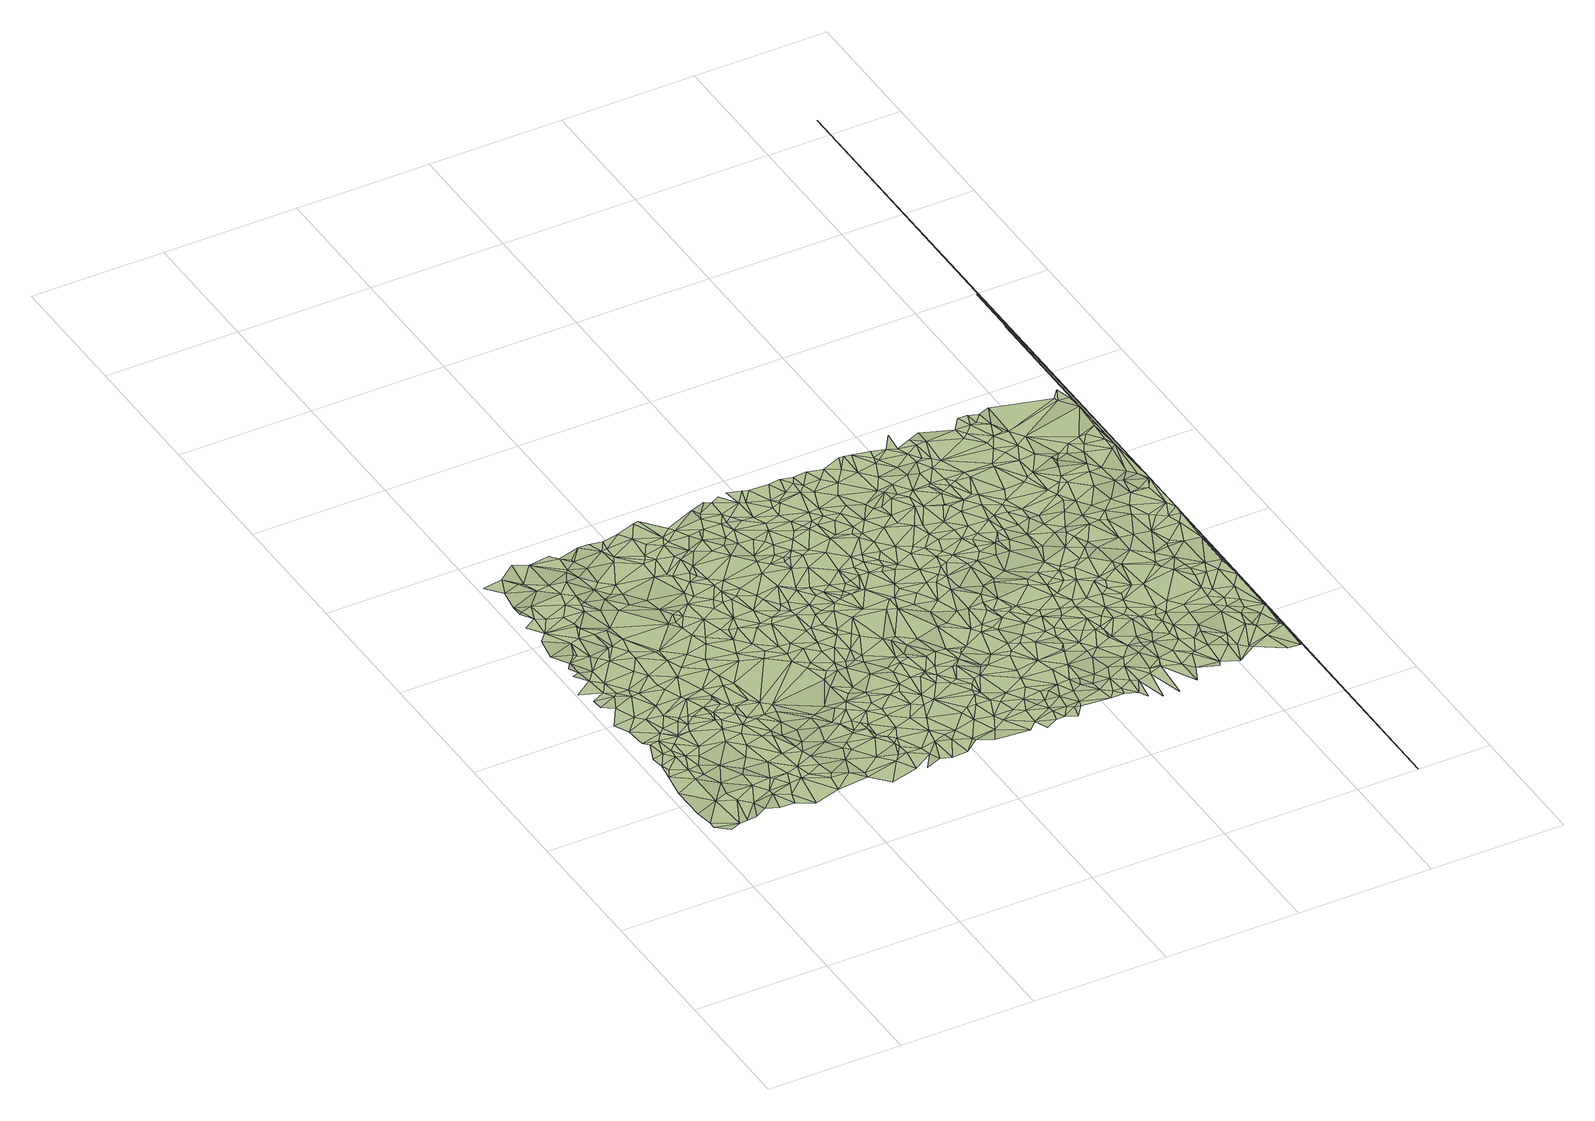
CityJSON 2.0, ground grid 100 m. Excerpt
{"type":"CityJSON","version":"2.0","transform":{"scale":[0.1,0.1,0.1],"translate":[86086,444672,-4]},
"CityObjects":{
"terrain1":{"type":"TINRelief","geometry":[{"type":"CompositeSurface","lod":"2","boundaries":[[[0,1,2]],[[0,3,1]],[[4,2,5]],[[4,5,6]],[[1,5,2]],[[7,6,8]],[[8,6,5]],[[9,7,10]],[[11,12,1]],[[1,12,5]],[[7,13,10]],[[7,8,13]],[[9,14,15]],[[11,16,17]],[[5,12,18]],[[9,10,19]],[[8,5,20]],[[11,17,12]],[[5,18,20]],[[21,15,14]],[[10,13,19]],[[9,19,14]],[[13,8,22]],[[16,23,17]],[[22,8,20]],[[24,21,25]],[[21,14,25]],[[26,13,22]],[[14,19,27]],[[28,19,13]],[[29,18,12]],[[25,14,27]],[[28,13,26]],[[24,30,31]],[[29,12,17]],[[31,32,33]],[[28,27,19]],[[29,20,18]],[[24,25,30]],[[34,17,23]],[[22,20,35]],[[25,27,36]],[[28,36,27]],[[26,22,35]],[[28,26,37]],[[38,33,32]],[[39,34,23]],[[31,30,40]],[[31,40,32]],[[41,29,17]],[[37,26,35]],[[42,43,44]],[[45,25,36]],[[29,46,20]],[[41,17,34]],[[35,20,46]],[[30,25,45]],[[28,47,36]],[[28,37,47]],[[43,38,44]],[[48,34,39]],[[49,50,51]],[[42,44,49]],[[52,40,30]],[[45,36,47]],[[30,45,53]],[[52,30,53]],[[38,32,54]],[[55,35,46]],[[41,56,29]],[[50,57,58]],[[56,46,29]],[[48,59,34]],[[38,54,44]],[[49,44,60]],[[52,61,40]],[[40,62,32]],[[63,37,35]],[[45,64,53]],[[45,47,64]],[[49,65,50]],[[66,41,34]],[[67,57,68]],[[52,53,69]],[[49,60,65]],[[63,47,37]],[[55,46,56]],[[50,70,57]],[[71,35,55]],[[66,34,59]],[[60,44,54]],[[72,59,48]],[[41,73,56]],[[54,32,62]],[[52,69,61]],[[68,57,70]],[[50,65,70]],[[40,61,62]],[[74,53,64]],[[68,75,76]],[[66,73,41]],[[69,53,74]],[[77,65,60]],[[63,35,71]],[[77,60,54]],[[78,64,47]],[[69,79,61]],[[76,80,81]],[[55,56,82]],[[68,83,75]],[[68,70,84]],[[76,75,80]],[[69,74,79]],[[77,54,85]],[[72,86,59]],[[54,62,85]],[[73,87,56]],[[71,55,82]],[[68,84,83]],[[66,59,86]],[[63,78,47]],[[66,87,73]],[[65,88,70]],[[89,79,74]],[[87,82,56]],[[77,90,65]],[[91,74,64]],[[80,92,81]],[[75,83,80]],[[93,62,61]],[[63,71,94]],[[95,84,70]],[[96,89,74]],[[97,61,79]],[[98,92,99]],[[66,86,87]],[[84,80,83]],[[94,71,82]],[[100,85,62]],[[95,70,88]],[[91,64,78]],[[77,85,101]],[[65,90,88]],[[96,74,91]],[[102,86,72]],[[89,97,79]],[[99,103,104]],[[105,92,80]],[[106,82,87]],[[107,63,94]],[[108,104,103]],[[84,105,80]],[[99,92,109]],[[97,93,61]],[[107,78,63]],[[106,87,86]],[[100,62,93]],[[96,110,89]],[[100,111,85]],[[77,101,90]],[[112,94,82]],[[101,85,111]],[[99,113,103]],[[95,114,84]],[[108,103,113]],[[115,106,86]],[[116,96,91]],[[112,82,106]],[[105,117,92]],[[110,97,89]],[[118,91,78]],[[116,110,96]],[[92,119,109]],[[99,109,113]],[[84,114,105]],[[95,88,114]],[[115,86,120]],[[102,120,86]],[[121,107,94]],[[107,122,78]],[[92,117,123]],[[124,116,91]],[[124,91,118]],[[118,78,122]],[[112,121,94]],[[92,123,119]],[[125,88,90]],[[124,110,116]],[[126,127,128]],[[115,129,106]],[[88,130,114]],[[105,131,117]],[[125,90,101]],[[132,111,100]],[[105,114,133]],[[121,122,107]],[[132,100,93]],[[115,120,134]],[[105,133,131]],[[112,106,135]],[[108,113,136]],[[126,108,136]],[[137,97,110]],[[132,101,111]],[[124,118,138]],[[139,93,97]],[[140,130,88]],[[124,141,110]],[[115,134,129]],[[140,88,125]],[[109,142,113]],[[118,122,138]],[[123,117,131]],[[143,121,112]],[[106,129,144]],[[114,130,133]],[[102,145,120]],[[119,142,109]],[[106,144,135]],[[126,146,127]],[[137,110,141]],[[143,112,147]],[[148,122,121]],[[137,149,97]],[[147,112,135]],[[132,93,139]],[[124,138,150]],[[139,97,149]],[[124,150,141]],[[133,151,131]],[[134,120,145]],[[148,121,143]],[[152,138,122]],[[126,136,146]],[[130,151,133]],[[123,131,153]],[[154,125,101]],[[119,123,153]],[[154,101,132]],[[152,122,155]],[[140,156,130]],[[148,155,122]],[[137,141,149]],[[102,157,145]],[[127,146,158]],[[159,143,147]],[[148,143,159]],[[150,149,141]],[[136,113,160]],[[156,151,130]],[[160,113,142]],[[161,138,152]],[[162,131,151]],[[140,125,163]],[[147,135,164]],[[134,165,129]],[[161,150,138]],[[119,153,142]],[[162,153,131]],[[136,158,146]],[[129,165,144]],[[159,147,164]],[[127,158,166]],[[134,145,165]],[[140,163,156]],[[154,163,125]],[[167,152,155]],[[135,144,168]],[[156,162,151]],[[148,159,169]],[[170,139,149]],[[170,149,150]],[[148,169,155]],[[171,154,132]],[[136,172,158]],[[173,150,161]],[[174,132,139]],[[164,135,168]],[[161,152,175]],[[145,157,176]],[[159,164,177]],[[178,142,153]],[[179,156,163]],[[167,155,169]],[[136,160,172]],[[145,176,165]],[[167,175,152]],[[169,159,177]],[[174,171,132]],[[154,179,163]],[[173,170,150]],[[162,180,153]],[[160,142,181]],[[178,181,142]],[[144,165,182]],[[180,178,153]],[[172,183,158]],[[158,183,166]],[[184,139,170]],[[144,182,168]],[[173,161,175]],[[185,154,171]],[[167,169,186]],[[187,178,180]],[[187,181,178]],[[174,139,184]],[[185,179,154]],[[188,172,160]],[[177,164,189]],[[164,168,189]],[[162,190,180]],[[173,191,170]],[[188,160,181]],[[167,192,175]],[[167,186,192]],[[193,162,156]],[[194,165,176]],[[173,175,191]],[[157,195,176]],[[184,170,191]],[[193,156,179]],[[165,196,182]],[[169,177,197]],[[198,171,174]],[[199,187,180]],[[198,185,171]],[[169,197,186]],[[200,195,157]],[[187,201,181]],[[182,202,168]],[[203,183,172]],[[194,196,165]],[[188,203,172]],[[199,180,190]],[[196,202,182]],[[177,189,197]],[[188,181,201]],[[193,190,162]],[[199,201,187]],[[185,204,179]],[[192,186,205]],[[194,176,195]],[[206,168,202]],[[207,189,168]],[[174,184,208]],[[184,191,208]],[[186,197,205]],[[209,183,203]],[[210,188,201]],[[199,190,211]],[[198,212,185]],[[210,203,188]],[[198,174,208]],[[200,213,195]],[[197,189,214]],[[207,168,206]],[[215,193,179]],[[216,201,199]],[[217,202,196]],[[218,191,175]],[[215,179,204]],[[209,219,183]],[[194,217,196]],[[219,220,183]],[[207,214,189]],[[210,209,203]],[[205,197,214]],[[192,205,221]],[[185,212,204]],[[216,199,222]],[[222,199,211]],[[223,210,201]],[[175,192,224]],[[194,195,225]],[[217,206,202]],[[226,211,190]],[[216,227,201]],[[193,226,190]],[[198,228,212]],[[229,209,210]],[[207,206,230]],[[198,208,228]],[[223,201,227]],[[208,191,218]],[[229,210,223]],[[231,219,209]],[[232,205,214]],[[194,225,233]],[[216,222,227]],[[213,234,195]],[[194,233,217]],[[207,230,235]],[[230,206,236]],[[215,237,193]],[[238,222,211]],[[212,239,204]],[[195,234,225]],[[229,231,209]],[[240,214,207]],[[217,236,206]],[[232,221,205]],[[231,241,219]],[[238,211,226]],[[237,242,193]],[[235,230,243]],[[192,221,244]],[[193,242,226]],[[230,236,243]],[[215,245,237]],[[240,207,235]],[[232,214,240]],[[246,225,234]],[[217,247,236]],[[218,175,224]],[[246,233,225]],[[212,248,239]],[[215,204,249]],[[217,250,247]],[[228,248,212]],[[237,245,242]],[[241,251,219]],[[228,208,218]],[[213,252,234]],[[204,239,249]],[[217,233,250]],[[253,236,247]],[[254,223,227]],[[254,229,223]],[[231,251,241]],[[243,236,253]],[[242,255,226]],[[215,249,245]],[[246,256,233]],[[242,245,255]],[[246,234,257]],[[233,256,250]],[[232,258,221]],[[192,259,224]],[[235,243,260]],[[261,227,222]],[[192,244,259]],[[262,231,229]],[[239,248,263]],[[261,222,238]],[[264,265,252]],[[240,235,260]],[[250,266,247]],[[253,247,266]],[[246,257,256]],[[232,240,258]],[[249,239,263]],[[243,253,260]],[[252,257,234]],[[228,218,267]],[[255,268,226]],[[228,269,248]],[[238,226,270]],[[256,266,250]],[[262,251,231]],[[245,268,255]],[[228,267,269]],[[271,221,258]],[[240,260,258]],[[249,268,245]],[[254,262,229]],[[263,248,272]],[[244,221,271]],[[260,253,273]],[[253,266,273]],[[268,270,226]],[[254,227,274]],[[252,275,257]],[[252,265,275]],[[248,276,272]],[[269,276,248]],[[277,267,218]],[[257,278,256]],[[262,279,251]],[[261,238,270]],[[274,227,261]],[[249,263,280]],[[258,260,281]],[[277,218,224]],[[282,275,265]],[[271,258,283]],[[256,278,266]],[[263,272,280]],[[249,284,268]],[[285,262,254]],[[269,267,286]],[[260,273,287]],[[281,260,287]],[[285,288,262]],[[258,289,283]],[[257,275,278]],[[280,272,276]],[[286,267,277]],[[262,290,279]],[[249,280,284]],[[258,281,291]],[[285,254,274]],[[273,266,292]],[[293,276,269]],[[271,283,294]],[[268,295,270]],[[259,296,224]],[[244,297,259]],[[288,290,262]],[[258,291,289]],[[293,269,286]],[[244,271,298]],[[282,299,275]],[[266,278,292]],[[268,284,300]],[[268,300,295]],[[259,297,296]],[[294,283,289]],[[277,224,301]],[[261,270,302]],[[298,271,294]],[[282,303,299]],[[285,274,304]],[[244,298,297]],[[301,224,296]],[[286,277,305]],[[306,280,276]],[[275,307,278]],[[287,273,308]],[[309,281,287]],[[270,295,310]],[[285,311,288]],[[312,261,302]],[[293,306,276]],[[280,313,284]],[[285,304,314]],[[275,299,307]],[[274,261,315]],[[288,316,290]],[[291,281,309]],[[277,301,305]],[[312,315,261]],[[273,292,308]],[[313,300,284]],[[270,310,302]],[[317,296,297]],[[293,286,318]],[[291,309,289]],[[292,278,319]],[[285,314,311]],[[318,286,305]],[[274,315,304]],[[298,317,297]],[[298,294,320]],[[300,321,295]],[[280,322,313]],[[323,278,307]],[[301,296,324]],[[309,287,308]],[[325,294,289]],[[326,280,306]],[[303,327,299]],[[293,318,306]],[[314,304,315]],[[321,310,295]],[[288,311,316]],[[317,324,296]],[[323,307,299]],[[323,319,278]],[[328,300,313]],[[329,302,310]],[[326,322,280]],[[298,320,317]],[[312,302,330]],[[305,301,331]],[[320,294,325]],[[332,292,319]],[[333,327,303]],[[327,323,299]],[[312,334,315]],[[322,328,313]],[[332,308,292]],[[328,321,300]],[[309,335,289]],[[318,336,306]],[[329,310,337]],[[320,338,317]],[[331,301,324]],[[326,306,336]],[[314,339,311]],[[318,305,340]],[[329,330,302]],[[309,308,341]],[[314,315,342]],[[343,337,310]],[[343,310,321]],[[325,289,335]],[[312,330,334]],[[322,344,328]],[[317,345,324]],[[326,344,322]],[[340,305,331]],[[317,338,345]],[[314,342,339]],[[320,346,338]],[[347,329,337]],[[309,341,335]],[[323,348,319]],[[331,324,345]],[[311,349,316]],[[328,350,321]],[[342,315,334]],[[347,337,343]],[[341,308,351]],[[352,332,319]],[[320,325,353]],[[351,308,332]],[[347,330,329]],[[328,344,354]],[[355,323,327]],[[326,336,356]],[[343,321,350]],[[320,353,346]],[[318,357,336]],[[326,358,344]],[[333,359,327]],[[311,339,360]],[[328,354,350]],[[318,340,357]],[[335,341,351]],[[338,361,345]],[[338,346,361]],[[340,331,362]],[[352,319,348]],[[326,356,363]],[[326,363,358]],[[364,359,333]],[[344,358,354]],[[352,351,332]],[[342,360,339]],[[311,360,349]],[[325,335,365]],[[366,334,330]],[[331,345,367]],[[355,348,323]],[[356,336,368]],[[369,330,347]],[[325,370,353]],[[366,342,334]],[[355,327,359]],[[346,353,371]],[[362,331,367]],[[357,368,336]],[[346,371,361]],[[340,362,357]],[[325,365,370]],[[372,335,351]],[[367,345,361]],[[373,360,342]],[[373,342,366]],[[366,330,369]],[[374,363,356]],[[347,343,375]],[[372,365,335]],[[343,350,375]],[[374,356,368]],[[360,376,349]],[[377,351,352]],[[362,367,378]],[[352,348,379]],[[369,347,380]],[[354,381,350]],[[362,382,357]],[[355,379,348]],[[383,372,351]],[[384,371,353]],[[363,385,358]],[[374,368,386]],[[358,381,354]],[[361,371,387]],[[384,353,370]],[[362,378,382]],[[373,388,360]],[[389,376,360]],[[390,370,365]],[[367,361,391]],[[373,366,392]],[[374,385,363]],[[393,355,359]],[[390,365,372]],[[364,394,359]],[[378,367,395]],[[383,351,377]],[[357,396,368]],[[366,369,397]],[[347,375,380]],[[355,398,379]],[[367,391,395]],[[389,360,388]],[[361,387,391]],[[386,368,396]],[[374,386,385]],[[373,392,388]],[[357,382,396]],[[352,379,399]],[[384,370,390]],[[393,398,355]],[[400,377,352]],[[393,359,401]],[[383,402,372]],[[358,385,381]],[[390,372,402]],[[369,380,397]],[[392,366,397]],[[378,395,403]],[[394,401,359]],[[387,371,404]],[[384,404,371]],[[350,405,375]],[[383,377,406]],[[350,381,405]],[[378,403,382]],[[383,406,402]],[[400,352,407]],[[382,408,396]],[[398,399,379]],[[407,352,399]],[[386,396,409]],[[386,409,385]],[[410,395,391]],[[384,390,411]],[[412,406,377]],[[390,402,411]],[[382,403,408]],[[412,402,406]],[[412,377,400]],[[410,391,387]],[[397,380,413]],[[392,397,414]],[[393,415,398]],[[375,413,380]],[[392,416,388]],[[384,411,417]],[[393,401,418]],[[403,395,410]],[[409,419,385]],[[389,388,420]],[[412,421,402]],[[398,415,399]],[[396,408,422]],[[392,414,416]],[[384,417,423]],[[410,387,404]],[[424,401,394]],[[409,396,425]],[[412,400,426]],[[384,423,404]],[[416,414,397]],[[427,411,402]],[[393,428,415]],[[403,422,408]],[[393,418,428]],[[427,417,411]],[[397,413,429]],[[385,430,381]],[[396,422,425]],[[427,402,421]],[[375,405,431]],[[375,432,413]],[[407,399,433]],[[388,416,434]],[[400,407,435]],[[416,397,429]],[[399,415,433]],[[405,381,436]],[[426,400,435]],[[409,437,419]],[[385,419,430]],[[438,418,401]],[[424,438,401]],[[439,421,412]],[[439,412,426]],[[409,425,437]],[[440,423,417]],[[375,431,432]],[[407,433,435]],[[427,440,417]],[[423,441,404]],[[388,434,420]],[[429,413,432]],[[442,403,410]],[[381,430,436]],[[422,443,425]],[[442,422,403]],[[440,441,423]],[[426,435,444]],[[437,425,443]],[[415,445,433]],[[444,435,433]],[[415,428,445]],[[446,427,421]],[[405,447,431]],[[439,426,448]],[[405,436,447]],[[416,429,449]],[[448,426,444]],[[450,443,422]],[[451,410,404]],[[446,440,427]],[[452,428,418]],[[437,453,419]],[[416,449,434]],[[454,455,424]],[[444,433,456]],[[439,457,421]],[[442,450,422]],[[458,441,440]],[[429,432,459]],[[451,404,441]],[[438,452,418]],[[432,431,460]],[[456,433,445]],[[461,437,443]],[[446,421,457]],[[453,430,419]],[[436,430,462]],[[450,463,443]],[[424,464,438]],[[452,445,428]],[[446,458,440]],[[434,465,420]],[[449,429,459]],[[448,444,456]],[[436,462,466]],[[451,442,410]],[[436,466,447]],[[439,448,457]],[[463,467,443]],[[459,432,460]],[[455,468,424]],[[431,447,469]],[[442,470,450]],[[461,453,437]],[[461,443,467]],[[431,471,460]],[[472,452,438]],[[450,470,463]],[[434,473,465]],[[424,468,464]],[[430,474,462]],[[449,473,434]],[[431,469,471]],[[446,475,458]],[[472,438,464]],[[449,459,476]],[[448,456,477]],[[420,465,478]],[[446,457,475]],[[466,462,474]],[[470,467,463]],[[479,441,458]],[[448,477,457]],[[449,476,473]],[[480,445,452]],[[481,447,466]],[[482,468,455]],[[479,451,441]],[[461,467,483]],[[430,484,474]],[[475,457,485]],[[456,445,486]],[[453,484,430]],[[487,452,472]],[[488,470,442]],[[476,459,489]],[[473,490,465]],[[469,447,481]],[[481,466,474]],[[465,490,478]],[[491,457,477]],[[487,472,464]],[[470,492,467]],[[459,460,493]],[[494,477,456]],[[491,485,457]],[[476,495,473]],[[475,496,458]],[[497,442,451]],[[475,485,498]],[[499,453,461]],[[471,493,460]],[[492,483,467]],[[476,489,495]],[[486,445,480]],[[468,500,464]],[[487,501,452]],[[482,500,468]],[[499,461,483]],[[491,477,494]],[[481,474,484]],[[469,493,471]],[[501,480,452]],[[497,488,442]],[[488,492,470]],[[502,475,498]],[[503,494,456]],[[479,458,496]],[[459,504,489]],[[502,498,485]],[[487,464,505]],[[506,483,492]],[[459,493,504]],[[503,456,486]],[[507,469,481]],[[508,509,482]],[[510,485,491]],[[502,496,475]],[[497,451,479]],[[482,509,500]],[[505,464,500]],[[511,495,489]],[[473,495,512]],[[506,499,483]],[[510,491,494]],[[481,484,513]],[[453,514,484]],[[473,512,490]],[[507,493,469]],[[502,485,510]],[[487,515,501]],[[499,514,453]],[[488,516,492]],[[516,506,492]],[[487,505,515]],[[507,481,513]],[[504,511,489]],[[497,517,488]],[[497,479,517]],[[511,512,495]],[[516,499,506]],[[508,518,509]],[[490,512,519]],[[501,520,480]],[[514,513,484]],[[486,480,520]],[[509,521,500]],[[479,496,522]],[[517,479,523]],[[505,500,521]],[[524,494,503]],[[524,510,494]],[[501,515,520]],[[507,525,493]],[[488,526,516]],[[516,527,499]],[[528,496,502]],[[479,522,523]],[[509,518,521]],[[488,517,529]],[[505,520,515]],[[504,493,530]],[[531,502,510]],[[522,496,532]],[[511,533,512]],[[504,534,511]],[[505,521,535]],[[488,529,526]],[[503,486,536]],[[499,537,514]],[[538,507,513]],[[528,532,496]],[[527,537,499]],[[525,530,493]],[[516,526,527]],[[505,535,520]],[[539,517,523]],[[531,528,502]],[[540,513,514]],[[486,520,541]],[[538,525,507]],[[542,533,511]],[[517,543,529]],[[524,544,510]],[[545,546,512]],[[504,530,534]],[[539,543,517]],[[533,545,512]],[[524,503,536]],[[542,511,534]],[[518,547,521]],[[526,548,527]],[[549,523,522]],[[536,486,541]],[[544,550,510]],[[531,510,550]],[[522,532,551]],[[538,513,540]],[[527,548,537]],[[552,530,525]],[[535,553,520]],[[537,540,514]],[[528,551,532]],[[529,554,526]],[[538,552,525]],[[539,523,549]],[[535,521,555]],[[524,536,544]],[[533,556,545]],[[553,541,520]],[[542,557,533]],[[558,528,531]],[[526,559,548]],[[560,553,535]],[[526,554,559]],[[549,522,551]],[[533,557,556]],[[537,548,561]],[[562,529,543]],[[563,554,529]],[[547,555,521]],[[564,542,534]],[[565,530,552]],[[560,535,555]],[[562,543,539]],[[566,534,530]],[[544,567,550]],[[531,550,568]],[[538,565,552]],[[544,536,567]],[[569,538,540]],[[558,531,570]],[[528,571,551]],[[558,571,528]],[[548,572,561]],[[560,573,553]],[[564,557,542]],[[559,572,548]],[[570,531,568]],[[563,559,554]],[[562,539,549]],[[569,565,538]],[[537,574,540]],[[569,540,575]],[[553,576,541]],[[536,541,576]],[[564,534,566]],[[566,530,565]],[[537,561,574]],[[560,577,573]],[[560,555,577]],[[564,578,557]],[[553,573,576]],[[579,563,529]],[[580,556,557]],[[568,550,581]],[[550,567,581]],[[582,549,551]],[[540,583,575]],[[584,567,536]],[[585,572,559]],[[585,559,563]],[[562,579,529]],[[586,561,572]],[[547,587,555]],[[558,570,588]],[[569,589,565]],[[590,557,578]],[[591,562,549]],[[569,575,592]],[[582,551,571]],[[558,593,571]],[[577,594,573]],[[570,568,588]],[[540,574,583]],[[547,595,587]],[[585,586,572]],[[536,576,596]],[[566,565,589]],[[594,576,573]],[[591,549,582]],[[577,555,597]],[[584,536,598]],[[584,581,567]],[[586,599,561]],[[590,580,557]],[[585,563,579]],[[599,574,561]],[[564,600,578]],[[558,588,593]],[[569,592,589]],[[555,587,597]],[[536,596,598]],[[564,566,600]],[[601,575,583]],[[577,597,594]],[[601,592,575]],[[587,595,602]],[[568,581,603]],[[566,589,604]],[[593,605,571]],[[590,578,600]],[[591,606,562]],[[568,603,588]],[[587,602,597]],[[607,583,574]],[[606,579,562]],[[585,608,586]],[[582,571,609]],[[593,588,610]],[[599,607,574]],[[566,604,600]],[[611,602,595]],[[601,583,607]],[[612,585,579]],[[584,613,581]],[[594,614,576]],[[593,610,605]],[[591,582,615]],[[590,616,580]],[[608,599,586]],[[609,571,605]],[[592,617,589]],[[584,598,618]],[[604,589,617]],[[619,610,588]],[[591,615,606]],[[594,597,620]],[[596,576,621]],[[612,608,585]],[[601,617,592]],[[615,582,622]],[[598,596,618]],[[597,602,623]],[[582,609,622]],[[603,581,613]],[[590,600,624]],[[611,623,602]],[[584,618,625]],[[619,588,603]],[[590,624,616]],[[606,626,579]],[[584,625,613]],[[610,627,605]],[[628,601,607]],[[594,620,614]],[[621,576,614]],[[599,629,607]],[[630,600,604]],[[619,631,610]],[[628,617,601]],[[615,626,606]],[[608,629,599]],[[632,633,611]],[[634,604,617]],[[609,605,627]],[[618,596,635]],[[612,579,636]],[[631,627,610]],[[600,637,624]],[[611,633,623]],[[619,603,638]],[[626,636,579]],[[612,639,608]],[[640,620,597]],[[616,624,641]],[[640,597,623]],[[630,637,600]],[[622,609,642]],[[596,621,635]],[[629,628,607]],[[625,618,635]],[[643,630,604]],[[603,613,644]],[[619,645,631]],[[637,641,624]],[[615,646,626]],[[625,647,613]],[[634,617,628]],[[615,622,648]],[[643,604,634]],[[619,638,645]],[[642,609,627]],[[603,644,638]],[[631,645,627]],[[640,623,633]],[[612,649,639]],[[650,614,620]],[[612,636,649]],[[651,621,614]],[[644,613,647]],[[626,646,636]],[[622,642,648]],[[625,635,652]],[[625,652,647]],[[635,621,651]],[[653,637,630]],[[615,654,646]],[[655,656,633]],[[657,641,637]],[[640,650,620]],[[658,645,638]],[[639,659,608]],[[642,627,660]],[[661,634,628]],[[608,659,629]],[[651,614,650]],[[640,633,656]],[[658,638,644]],[[615,648,654]],[[662,628,629]],[[649,636,663]],[[646,664,636]],[[653,657,637]],[[643,634,661]],[[644,647,665]],[[666,630,643]],[[647,652,665]],[[667,652,635]],[[627,645,668]],[[649,669,639]],[[670,661,628]],[[666,653,630]],[[636,664,663]],[[670,628,662]],[[654,664,646]],[[642,660,671]],[[672,635,651]],[[648,642,671]],[[640,656,673]],[[662,629,674]],[[660,627,668]],[[629,659,674]],[[644,665,675]],[[649,663,676]],[[658,644,677]],[[667,635,672]],[[640,678,650]],[[639,669,659]],[[658,679,645]],[[651,650,680]],[[640,673,678]],[[644,675,677]],[[681,682,656]],[[649,676,669]],[[653,683,657]],[[648,684,654]],[[654,684,664]],[[648,671,684]],[[685,665,652]],[[685,652,667]],[[670,662,686]],[[643,661,687]],[[672,651,688]],[[682,673,656]],[[666,683,653]],[[688,651,680]],[[666,643,687]],[[645,679,668]],[[663,664,689]],[[671,660,690]],[[675,665,685]],[[650,678,680]],[[670,691,661]],[[658,677,679]],[[692,673,682]],[[663,689,676]],[[684,671,693]],[[669,694,659]],[[685,667,672]],[[684,695,664]],[[670,686,691]],[[662,674,696]],[[660,668,690]],[[686,662,697]],[[698,678,673]],[[698,673,692]],[[674,659,696]],[[699,677,675]],[[672,688,700]],[[688,680,701]],[[666,702,683]],[[700,688,701]],[[671,690,693]],[[703,672,700]],[[699,675,685]],[[703,685,672]],[[676,704,669]],[[695,705,664]],[[698,692,682]],[[687,661,691]],[[664,705,689]],[[706,680,678]],[[694,696,659]],[[669,707,694]],[[686,697,691]],[[684,693,708]],[[698,706,678]],[[662,696,697]],[[709,701,680]],[[710,679,677]],[[666,687,711]],[[666,711,702]],[[684,708,695]],[[710,677,699]],[[689,704,676]],[[698,682,712]],[[713,712,682]],[[679,714,668]],[[706,715,680]],[[690,668,714]],[[703,716,685]],[[717,700,701]],[[702,718,683]],[[717,703,700]],[[669,704,707]],[[709,680,715]],[[699,685,716]],[[719,714,679]],[[710,719,679]],[[693,690,720]],[[698,721,706]],[[694,722,696]],[[697,723,691]],[[689,705,724]],[[694,707,722]],[[706,721,715]],[[717,716,703]],[[713,725,712]],[[720,690,714]],[[726,687,691]],[[695,727,705]],[[698,712,728]],[[709,715,721]],[[729,697,696]],[[693,730,708]],[[731,701,709]],[[710,699,732]],[[695,708,727]],[[729,723,697]],[[711,687,733]],[[698,728,721]],[[702,711,734]],[[689,724,735]],[[717,701,731]],[[699,716,736]],[[726,691,723]],[[689,737,704]],[[702,734,718]],[[724,705,727]],[[719,738,714]],[[733,687,726]],[[720,714,739]],[[729,696,722]],[[704,737,707]],[[699,736,732]],[[693,720,740]],[[689,735,737]],[[741,719,710]],[[717,736,716]],[[709,721,742]],[[725,743,712]],[[738,739,714]],[[724,727,735]],[[693,740,730]],[[730,727,708]],[[729,744,723]],[[728,712,743]],[[711,745,734]],[[726,723,744]],[[707,746,722]],[[729,722,744]],[[741,710,732]],[[731,709,742]],[[711,733,747]],[[748,736,717]],[[741,738,719]],[[748,717,731]],[[728,749,721]],[[720,739,750]],[[707,737,751]],[[711,747,745]],[[730,752,727]],[[742,721,753]],[[707,754,746]],[[755,732,736]],[[738,750,739]],[[756,735,727]],[[722,746,757]],[[733,726,758]],[[725,759,743]],[[728,743,760]],[[740,720,750]],[[707,751,754]],[[756,727,752]],[[725,761,759]],[[748,762,736]],[[730,763,752]],[[721,749,753]],[[744,722,764]],[[731,742,765]],[[748,731,765]],[[728,760,749]],[[726,744,758]],[[735,766,737]],[[741,750,738]],[[722,757,764]],[[733,767,747]],[[748,765,762]],[[757,746,754]],[[763,756,752]],[[743,759,760]],[[747,768,745]],[[769,741,732]],[[755,769,732]],[[755,736,770]],[[756,766,735]],[[736,762,770]],[[766,751,737]],[[733,758,767]],[[771,730,740]],[[740,750,772]],[[765,742,773]],[[771,763,730]],[[742,753,773]],[[768,774,745]],[[747,775,768]],[[776,744,764]],[[741,777,750]],[[778,756,763]],[[767,775,747]],[[749,760,779]],[[776,780,744]],[[772,750,777]],[[757,754,781]],[[759,782,760]],[[758,744,783]],[[784,753,749]],[[751,781,754]],[[778,766,756]],[[755,770,785]],[[786,769,755]],[[744,780,783]],[[757,781,764]],[[762,765,787]],[[765,773,788]],[[786,755,785]],[[782,779,760]],[[773,753,784]],[[789,771,740]],[[784,749,779]],[[769,790,741]],[[776,764,791]],[[778,763,792]],[[768,775,793]],[[741,790,777]],[[762,787,770]],[[794,751,766]],[[795,740,772]],[[771,792,763]],[[776,791,780]],[[765,788,787]],[[768,793,774]],[[778,796,766]],[[791,764,781]],[[794,781,751]],[[786,797,769]],[[767,758,798]],[[799,772,777]],[[767,800,775]],[[759,801,782]],[[789,740,795]],[[788,773,802]],[[773,784,802]],[[797,790,769]],[[803,801,759]],[[804,780,791]],[[789,792,771]],[[796,794,766]],[[758,783,798]],[[778,805,796]],[[782,806,779]],[[785,770,807]],[[778,792,805]],[[804,791,781]],[[786,785,807]],[[788,802,787]],[[784,779,808]],[[775,800,793]],[[809,783,780]],[[795,772,799]],[[786,807,797]],[[810,777,790]],[[804,811,780]],[[767,798,800]],[[804,781,812]],[[806,808,779]],[[770,787,813]],[[814,806,782]],[[794,815,781]],[[809,780,811]],[[799,777,810]],[[814,782,801]],[[805,816,796]],[[817,802,784]],[[798,783,809]],[[797,818,790]],[[812,781,815]],[[796,819,794]],[[807,770,813]],[[789,820,792]],[[803,821,801]],[[822,787,802]],[[817,784,808]],[[823,805,792]],[[824,811,804]],[[824,804,812]],[[793,800,825]],[[796,816,819]],[[797,807,818]],[[789,795,820]],[[803,826,821]],[[794,819,815]],[[793,825,827]],[[823,816,805]],[[828,808,806]],[[829,800,798]],[[814,828,806]],[[810,790,830]],[[813,787,822]],[[814,801,828]],[[795,799,831]],[[828,801,821]],[[803,832,826]],[[833,798,809]],[[790,818,830]],[[799,810,831]],[[823,792,834]],[[822,802,835]],[[835,802,817]],[[820,834,792]],[[833,829,798]],[[809,811,836]],[[837,812,815]],[[824,812,837]],[[824,836,811]],[[838,825,800]],[[839,819,816]],[[840,815,819]],[[823,839,816]],[[829,838,800]],[[807,841,818]],[[807,813,841]],[[833,809,842]],[[820,795,843]],[[844,795,831]],[[839,840,819]],[[842,809,836]],[[833,838,829]],[[844,843,795]],[[838,845,825]],[[831,810,846]],[[824,837,836]],[[810,830,846]],[[817,808,847]],[[840,848,815]],[[849,823,834]],[[828,847,808]],[[849,839,823]],[[818,841,830]],[[848,837,815]],[[828,821,850]],[[821,826,850]],[[820,851,834]],[[844,831,852]],[[820,843,851]],[[831,846,852]],[[835,817,853]],[[833,842,854]],[[832,855,826]],[[833,854,838]],[[856,813,822]],[[854,845,838]],[[822,835,857]],[[858,841,813]],[[859,830,841]],[[828,850,847]],[[817,847,853]],[[849,834,860]],[[846,830,859]],[[844,861,843]],[[851,860,834]],[[854,862,845]],[[863,836,837]],[[826,864,850]],[[832,865,855]],[[842,836,866]],[[844,852,861]],[[839,867,840]],[[826,855,864]],[[843,861,851]],[[840,868,848]],[[835,853,869]],[[849,870,839]],[[863,837,848]],[[852,846,871]],[[858,813,872]],[[835,869,857]],[[856,822,857]],[[872,813,856]],[[873,854,842]],[[874,859,841]],[[858,874,841]],[[875,853,847]],[[850,876,847]],[[846,859,871]],[[877,850,864]],[[863,866,836]],[[852,871,861]],[[877,876,850]],[[849,860,878]],[[851,879,860]],[[865,880,855]],[[851,861,879]],[[875,847,876]],[[840,867,868]],[[863,848,868]],[[881,869,853]],[[882,862,854]],[[839,870,867]],[[881,853,875]],[[858,872,874]],[[849,878,870]],[[883,842,866]],[[864,855,884]],[[877,864,885]],[[875,876,886]],[[887,857,869]],[[877,885,876]],[[874,888,859]],[[880,889,855]],[[887,869,881]],[[890,873,842]],[[891,861,871]],[[891,879,861]],[[873,882,854]],[[872,892,874]],[[871,859,893]],[[881,875,894]],[[856,857,895]],[[884,855,889]],[[863,868,896]],[[890,842,883]],[[876,885,886]],[[875,886,894]],[[860,879,897]],[[864,884,885]],[[872,856,892]],[[893,859,888]],[[860,897,878]],[[867,896,868]],[[874,892,888]],[[898,891,871]],[[863,899,866]],[[887,900,857]],[[856,895,901]],[[898,871,893]],[[857,900,895]],[[856,901,902]],[[897,870,878]],[[856,902,892]],[[887,881,903]],[[904,879,891]],[[863,896,899]],[[905,897,879]],[[867,906,896]],[[885,907,886]],[[881,894,903]],[[894,886,907]],[[884,907,885]],[[870,908,867]],[[901,895,900]],[[883,866,909]],[[898,904,891]],[[884,889,907]],[[904,905,879]],[[888,892,910]],[[873,911,882]],[[866,899,909]],[[893,888,912]],[[896,906,899]],[[908,906,867]],[[890,911,873]],[[897,913,870]],[[888,910,914]],[[903,894,907]],[[887,915,900]],[[901,916,902]],[[892,902,916]],[[887,903,915]],[[898,893,917]],[[912,888,914]],[[918,919,920]],[[901,900,916]],[[913,908,870]],[[882,911,921]],[[898,917,904]],[[919,907,889]],[[890,922,911]],[[890,883,922]],[[908,923,906]],[[882,921,924]],[[892,925,910]],[[893,912,917]],[[905,926,897]],[[904,927,905]],[[883,909,928]],[[916,900,915]],[[929,899,906]],[[892,916,925]],[[922,921,911]],[[919,903,907]],[[909,899,928]],[[912,914,930]],[[910,925,914]],[[913,923,908]],[[897,926,913]],[[931,906,923]],[[922,883,928]],[[919,915,903]],[[930,914,925]],[[904,917,932]],[[921,933,924]],[[905,927,926]],[[928,899,929]],[[904,932,927]],[[916,915,934]],[[935,929,906]],[[935,906,931]],[[921,936,933]],[[937,917,912]],[[922,938,921]],[[934,915,919]],[[921,938,936]],[[912,930,939]],[[913,940,923]],[[922,928,941]],[[937,932,917]],[[916,942,925]],[[937,912,943]],[[922,944,938]],[[936,945,933]],[[939,930,925]],[[916,934,942]],[[922,941,944]],[[926,940,913]],[[936,938,945]],[[946,928,929]],[[943,912,947]],[[934,919,942]],[[931,923,948]],[[935,931,949]],[[941,938,944]],[[932,950,927]],[[946,941,928]],[[912,939,947]],[[927,951,926]],[[935,952,929]],[[939,925,942]],[[946,929,952]],[[940,948,923]],[[949,931,948]],[[935,949,952]],[[938,953,945]],[[941,953,938]],[[937,954,932]],[[927,950,951]],[[937,943,954]],[[926,951,940]],[[955,942,919]],[[952,949,956]],[[932,954,950]],[[949,948,956]],[[954,943,947]],[[957,939,942]],[[947,939,957]],[[946,952,958]],[[959,948,940]],[[951,959,940]],[[950,960,951]],[[952,956,958]],[[950,961,960]],[[955,957,942]],[[955,947,957]],[[955,919,918]],[[954,947,955]],[[956,948,962]],[[950,963,961]],[[954,963,950]],[[959,962,948]],[[956,962,958]],[[951,964,959]],[[960,964,951]],[[946,958,965]],[[946,966,941]],[[960,961,967]],[[941,968,953]],[[954,955,918]],[[967,961,963]],[[954,918,963]],[[969,958,962]],[[960,970,964]],[[960,967,970]],[[959,971,962]],[[967,963,918]],[[969,965,958]],[[959,964,971]],[[969,962,971]],[[967,918,970]],[[946,965,972]],[[969,973,965]],[[964,970,974]],[[918,974,970]],[[941,966,968]],[[964,974,971]],[[969,975,973]],[[969,971,975]],[[946,972,966]],[[976,918,920]],[[965,973,977]],[[975,971,974]],[[975,977,973]],[[975,974,977]],[[972,965,977]],[[972,977,974]],[[966,978,968]],[[972,979,966]],[[966,979,978]],[[980,974,918]],[[972,974,981]]]}]}
},
"vertices":[
[84,1680,25],[253,1640,22],[84,1740,23],[174,1610,20],[66,1870,17],[231,1930,25],[66,2130,17],[91,2310,24],[235,2210,21],[109,2440,24],[128,2380,24],[309,1640,27],[363,1870,24],[240,2320,23],[178,2550,25],[93,2530,25],[382,1640,31],[442,1790,25],[334,1970,25],[238,2480,24],[364,2100,12],[154,2680,25],[307,2230,19],[469,1690,33],[118,2720,25],[222,2690,25],[322,2330,24],[245,2560,24],[296,2460,25],[526,1960,26],[274,2760,24],[104,2870,24],[213,3000,22],[49,2980,23],[594,1810,28],[450,2270,14],[296,2610,25],[375,2420,25],[156,3150,16],[564,1660,26],[267,2940,24],[597,1860,25],[61,3280,25],[70,3200,25],[207,3260,26],[357,2670,26],[532,2100,24],[426,2510,26],[677,1660,25],[161,3330,26],[147,3490,26],[5,3390,25],[318,2800,24],[363,2680,26],[311,3220,15],[575,2170,11],[667,1980,25],[122,3590,35],[68,3570,39],[704,1750,26],[236,3280,26],[388,2920,24],[398,3040,23],[606,2470,25],[451,2680,26],[218,3420,26],[753,1860,26],[79,3650,44],[121,3710,34],[440,2820,23],[211,3570,26],[641,2260,22],[803,1590,24],[689,1960,25],[482,2760,24],[186,3780,36],[40,3820,46],[324,3280,24],[655,2600,26],[464,2850,23],[235,3900,36],[76,4010,36],[741,2140,24],[202,3760,36],[273,3710,36],[369,3220,17],[848,1880,25],[796,1970,24],[369,3620,24],[528,2840,23],[452,3440,25],[663,2710,25],[139,4080,35],[586,3040,23],[709,2370,24],[315,3680,25],[554,2820,24],[609,3010,24],[60,4190,36],[154,4250,38],[537,3170,22],[517,3360,23],[1000,1650,23],[114,4350,38],[97,4340,38],[306,3920,36],[886,2000,24],[743,2500,24],[108,4450,14],[218,4210,37],[659,2870,25],[516,3230,22],[870,2180,23],[200,4380,38],[434,3750,24],[913,1890,24],[665,2790,25],[354,4040,39],[698,2690,25],[328,4170,37],[1022,1790,23],[846,2410,24],[798,2580,23],[355,4070,40],[692,2790,25],[535,3570,23],[131,4610,22],[180,4740,27],[34,4720,27],[1026,1950,22],[464,3750,24],[363,4010,38],[676,3250,23],[417,3910,37],[1050,1830,22],[997,2130,23],[333,4540,14],[753,2920,25],[818,2710,25],[748,3050,23],[534,3650,23],[779,2850,24],[410,4290,35],[909,2370,25],[1021,2060,24],[1151,1780,22],[256,4650,21],[985,2200,25],[929,2430,22],[771,2960,24],[831,2810,23],[510,3910,35],[861,2640,22],[479,4160,38],[707,3440,23],[912,2600,21],[565,3790,24],[1242,1680,18],[289,4640,18],[971,2360,15],[441,4410,34],[861,2780,24],[550,3940,23],[686,3560,23],[1047,2230,17],[1210,1930,11],[323,4860,20],[976,2610,25],[1184,2160,13],[1036,2490,17],[892,3020,23],[752,3330,22],[417,4530,36],[962,2800,24],[902,3220,22],[1016,2740,24],[1244,1730,17],[1089,2370,11],[502,4230,37],[709,3560,23],[580,4120,39],[517,4340,36],[1250,2040,18],[420,4800,20],[923,3130,23],[852,3440,22],[1063,2600,23],[526,4250,37],[537,4510,34],[1224,2310,22],[696,4080,22],[967,3010,22],[1075,2680,24],[918,3800,14],[1397,1850,16],[1493,1750,13],[1292,2000,17],[1233,2440,12],[930,3330,22],[670,4220,28],[1361,1560,13],[666,4360,20],[1301,2080,20],[599,4620,19],[984,3610,21],[1270,2460,11],[1390,2150,21],[1361,2280,21],[1119,3210,22],[617,4640,19],[641,4530,19],[786,4100,21],[1017,3480,22],[1568,1610,15],[1327,2320,21],[971,3710,19],[734,4260,20],[1495,2040,17],[1271,3150,23],[630,4770,19],[586,4830,18],[1372,2510,11],[804,4230,20],[725,4420,19],[1418,3030,23],[1541,1810,11],[940,3970,11],[813,4340,19],[1142,3290,22],[745,4600,11],[1406,2170,21],[702,4700,13],[1419,2450,19],[1577,1920,15],[1602,1800,13],[1442,2270,21],[1496,2150,19],[959,3780,22],[918,4100,11],[1048,3540,23],[1473,2400,20],[700,4730,10],[986,3870,22],[1486,2230,21],[1507,2750,22],[1034,3820,22],[1591,1880,14],[1515,2060,17],[1200,3430,22],[1137,3720,23],[1572,2010,16],[799,4820,14],[1723,1710,14],[1524,2190,20],[926,4560,21],[1035,3880,23],[1620,1970,15],[1704,1790,15],[1518,2480,19],[1473,2920,23],[1583,2320,20],[1082,4290,22],[914,4700,23],[1177,3570,23],[1636,1580,19],[1756,1630,18],[1668,2070,16],[1321,3220,24],[1129,3920,23],[1288,3330,22],[1166,4040,22],[1515,2680,11],[1221,3540,22],[1680,2210,19],[1088,4450,22],[1818,1810,17],[1289,3530,23],[1435,3120,23],[1845,1940,15],[875,4810,23],[1316,3640,23],[1655,2380,20],[1833,1600,19],[1575,2550,16],[1253,3790,23],[952,4610,23],[1421,3220,23],[1686,2290,20],[955,4710,23],[1677,2500,20],[970,4790,22],[1683,2460,20],[1803,2120,16],[1398,3470,23],[1637,2600,14],[1202,3970,23],[1517,2960,24],[1565,2830,22],[1634,2800,21],[1929,1780,13],[1296,3880,23],[1553,3120,25],[1187,4240,23],[1957,1610,16],[1115,4480,23],[1508,3210,22],[1440,3500,24],[1913,1850,16],[1876,2250,19],[1808,2400,21],[1260,4130,20],[1153,4720,25],[1165,4270,23],[1337,3820,23],[1137,4520,24],[1182,4450,24],[1095,4810,24],[1654,2880,23],[1502,3460,23],[1899,2070,16],[1699,2800,19],[1378,4010,24],[1405,3820,23],[1994,1850,17],[1644,3030,24],[1811,2670,13],[1472,3650,22],[2050,1720,15],[1385,3930,24],[1304,4210,23],[1325,4370,25],[1665,3130,25],[1950,2200,16],[2061,1690,19],[1303,4420,24],[1918,2470,22],[1539,3520,23],[1330,4160,23],[1731,2860,24],[1204,4630,22],[1666,3280,24],[1879,2400,22],[1301,4560,25],[1375,4100,22],[1449,3840,23],[1737,3030,25],[1792,2850,21],[1358,4270,25],[2129,2000,15],[1240,4860,25],[1457,4030,24],[1989,2300,19],[2037,2220,16],[1840,2810,11],[1510,3900,24],[2164,1900,16],[1622,3560,22],[1694,3470,21],[1569,3780,24],[2227,1730,19],[1340,4640,23],[1821,2960,23],[1705,3290,25],[1585,3720,24],[2177,1640,14],[1948,2610,20],[1413,4420,32],[1819,3140,26],[1683,3520,23],[1434,4400,32],[1938,2670,19],[1857,2870,20],[2015,2500,22],[1346,4580,25],[1659,3620,23],[1629,4240,33],[1283,4870,25],[2135,2370,20],[1791,3290,25],[2188,2040,14],[1546,4340,32],[1714,3970,29],[1806,3410,23],[2080,2480,22],[2046,2750,17],[1740,3800,25],[1717,3620,22],[1947,3060,24],[1450,4670,23],[1420,4710,23],[2036,2680,19],[1910,3110,25],[1495,4570,27],[2295,1870,14],[2436,1620,13],[1849,3190,26],[1822,3520,23],[1548,4480,32],[2256,2040,14],[2302,2140,14],[2226,2320,18],[2329,1800,14],[2136,2510,23],[1930,3380,25],[2066,2960,21],[1747,4100,29],[2127,2490,23],[2308,2190,14],[1866,3430,23],[1829,3700,23],[2002,3260,26],[2113,2700,20],[2183,2440,22],[1644,4360,31],[1571,4560,39],[2365,2040,11],[1613,4580,30],[2105,2750,19],[2444,1870,14],[1838,3730,22],[1652,4810,23],[2218,2530,23],[1978,3460,24],[2114,2930,11],[2505,1690,13],[1911,3590,22],[2276,2340,18],[2222,2650,23],[2412,1990,14],[1698,4430,25],[1914,3930,25],[1763,4170,25],[1739,4340,26],[2344,2140,14],[1655,4690,29],[2340,2250,15],[1815,4040,26],[1917,3690,22],[2511,1820,16],[2316,2470,22],[2178,2840,11],[2154,2950,14],[2107,3310,24],[1972,3600,23],[2383,2290,16],[2488,2050,15],[2298,2670,23],[1887,4110,25],[2346,2470,22],[1746,4580,25],[2030,3480,24],[2240,3230,25],[2560,1940,13],[2016,3880,25],[2549,1590,13],[2640,1640,13],[2434,2310,15],[2395,2520,22],[2270,2860,13],[1786,4480,26],[1850,4330,26],[2045,3650,22],[1911,4010,26],[2060,3510,23],[2654,1770,16],[1678,4740,28],[1926,4060,26],[2091,3540,23],[2665,1730,13],[1933,4210,25],[2121,3490,25],[1903,4270,26],[2604,1840,18],[1800,4670,26],[1963,4040,25],[2372,2660,23],[1785,4580,26],[2483,2390,12],[1765,4850,22],[2310,3200,25],[2635,2050,12],[2009,4100,25],[2703,1640,14],[2144,3610,24],[2051,4020,26],[2436,2570,22],[2655,2150,15],[2676,1860,17],[2222,3490,25],[1887,4550,25],[1803,4810,28],[2497,2410,10],[2201,3510,25],[1985,4370,25],[2536,2380,15],[1837,4620,25],[2447,2910,17],[2314,3320,24],[2460,2610,22],[2175,3760,23],[2766,1730,12],[2697,1960,15],[2505,2620,23],[2672,2230,17],[2004,4440,26],[2778,1840,20],[2191,3620,24],[2076,4200,25],[2783,1600,13],[2809,1700,14],[2609,2470,15],[1967,4540,25],[1961,4730,25],[2113,4050,24],[2197,3970,24],[2752,1940,15],[2267,3640,25],[2353,3320,24],[2853,1690,14],[1875,4850,25],[2833,1970,15],[2868,1740,13],[2489,3080,12],[2427,3190,24],[2712,2400,14],[2127,4280,25],[2338,3640,25],[2281,3740,24],[2623,2770,24],[2426,3450,24],[2160,4380,26],[2668,2710,23],[2521,2910,21],[2006,4710,25],[2127,4480,24],[2884,1850,19],[2844,2260,18],[2319,3850,22],[2228,4250,26],[2505,3290,23],[2296,4090,25],[2884,2130,14],[2131,4570,24],[2427,3390,24],[2745,2440,14],[2042,4830,28],[1939,4860,29],[3067,1670,13],[2367,3760,23],[2591,3160,17],[2763,2520,16],[2644,3000,17],[2208,4300,25],[2927,1980,15],[2419,3610,23],[3051,1790,13],[2084,4810,28],[2156,4650,25],[2712,2780,23],[2460,3660,23],[2960,1890,22],[2395,3840,23],[2615,3360,25],[2505,3590,24],[2198,4600,24],[2286,4320,25],[2311,4410,25],[2838,2490,15],[2778,2680,23],[2294,4260,26],[2757,2720,23],[2720,2980,21],[2462,3730,23],[2991,1960,16],[2467,4010,24],[2346,4110,24],[2998,2130,14],[3037,1860,18],[2206,4620,24],[2647,3510,24],[2234,4810,25],[2894,2560,15],[2721,3220,21],[2448,4070,24],[2932,2450,14],[2552,3630,22],[2517,3810,23],[3118,1730,13],[2868,2780,23],[2378,4330,25],[2288,4680,25],[2675,3330,25],[2419,4250,25],[2818,2900,24],[3095,1940,21],[3169,1670,13],[3045,2260,19],[3165,1860,14],[3039,2280,21],[2535,3920,23],[2371,4630,26],[2494,4130,25],[3181,1730,13],[2973,2660,19],[2393,4420,25],[2838,2990,23],[2730,3400,25],[2512,4040,24],[2630,3810,24],[2871,3080,20],[2851,2880,24],[3259,1630,14],[2683,3690,23],[3048,2520,15],[3184,2130,10],[2769,3360,25],[2323,4820,25],[2488,4300,25],[3077,2340,21],[2938,2820,23],[3211,1970,22],[3183,2200,14],[2786,3220,14],[3272,1780,14],[2378,4740,26],[3081,2430,16],[2785,3470,24],[2945,2980,23],[2592,4160,25],[2666,4030,23],[2456,4590,25],[2977,2850,24],[3296,1570,13],[3322,1750,14],[2564,4360,24],[3179,2300,17],[2815,3580,24],[2428,4690,25],[3045,2710,21],[2731,3750,25],[3316,1930,18],[2411,4800,26],[2935,3160,12],[2571,4480,25],[3103,2670,19],[3010,2850,23],[2838,3490,24],[3117,2530,15],[2956,3370,22],[2793,3700,24],[3353,2010,21],[3257,2200,14],[3184,2470,14],[2557,4690,26],[2953,3410,25],[3379,1520,16],[3428,1780,13],[2517,4810,26],[3123,2740,21],[2854,3950,24],[3013,3160,16],[2683,4300,30],[2775,4120,23],[2874,3610,24],[2917,3540,24],[3203,2600,16],[2639,4600,25],[3270,2410,14],[3186,3010,25],[2894,3820,25],[2711,4250,21],[3037,3200,11],[3344,2380,14],[3451,1830,13],[2769,4030,23],[3225,2620,16],[2917,3740,23],[3249,2690,20],[3470,2010,22],[3277,2830,24],[3446,2120,16],[3494,1500,23],[3529,1820,13],[2631,4780,25],[3028,3410,24],[3355,2510,15],[2765,4230,26],[2825,4400,25],[3383,2260,14],[3054,3670,26],[3216,3070,25],[2855,4360,32],[3526,1830,14],[3136,3240,11],[2901,3920,24],[3087,3490,25],[2957,4130,23],[2862,4280,25],[3558,1900,13],[3351,2660,19],[3393,2350,14],[3404,2260,14],[2730,4720,26],[3390,2390,15],[3060,3780,24],[3098,3550,24],[3535,2050,21],[3041,3890,25],[3167,3410,20],[3545,2180,12],[3364,2730,22],[2810,4640,26],[3660,1770,14],[3661,1560,20],[3297,2950,25],[3534,2110,16],[3453,2490,15],[3508,2430,17],[2778,4840,26],[3314,2840,23],[3307,3100,25],[3604,2070,21],[3010,4110,24],[2919,4300,25],[3112,3630,24],[3721,1690,13],[2941,4410,28],[3224,3520,25],[3681,1930,12],[2977,4240,24],[3272,3410,13],[3609,2350,22],[3457,2700,22],[2904,4530,25],[2815,4840,26],[3173,3670,25],[3519,2560,20],[3157,3770,25],[3418,2940,25],[3368,3000,25],[3405,3180,25],[3496,2910,25],[3656,2170,15],[3774,1840,13],[3031,4290,25],[2866,4830,25],[3125,4050,23],[2961,4670,26],[3583,2420,24],[3772,2020,15],[3445,3050,25],[3197,3930,25],[3254,3530,26],[3754,2100,16],[3164,4030,24],[3566,2690,25],[3295,3620,26],[3140,4060,22],[3080,4450,31],[3889,1670,15],[3803,1850,13],[3868,1630,18],[3640,2480,24],[3325,3510,25],[3180,4170,24],[3667,2350,23],[3310,3760,26],[3062,4560,25],[2980,4730,25],[3590,2840,25],[3657,2560,24],[3451,3360,12],[3472,3090,25],[3775,2240,18],[2995,4800,25],[2995,4690,26],[3146,4280,23],[3550,3030,25],[3345,3630,25],[3870,1980,13],[3169,4300,24],[3275,4040,22],[3911,1870,14],[3161,4430,25],[3819,2170,16],[3679,2630,24],[3632,2730,24],[3807,2390,24],[3766,2320,23],[3485,3350,17],[3644,2860,24],[3205,4190,23],[3460,3510,15],[3096,4770,25],[3350,3930,25],[3610,3260,24],[3364,3790,23],[3662,2810,24],[3202,4550,26],[3630,3100,24],[3199,4660,25],[4028,1800,19],[3838,2310,23],[4015,1610,16],[3274,4220,23],[3456,3620,26],[3943,2020,18],[3788,2680,25],[3961,2090,22],[3262,4440,27],[3683,3080,25],[3279,4300,23],[3352,4070,25],[3859,2650,24],[4022,1900,20],[3387,4040,24],[3461,3780,25],[3973,2230,22],[3780,2890,26],[3474,3870,25],[3634,3450,10],[4079,1770,20],[3906,2420,23],[3553,3650,25],[3326,4250,23],[3169,4740,24],[4137,1720,18],[3184,4900,24],[4078,1910,20],[3255,4570,24],[3802,2970,24],[3718,3190,24],[4167,1710,13],[3311,4540,23],[3615,3560,12],[3985,2330,20],[3425,4300,24],[3438,4240,22],[3296,4720,24],[3559,3760,25],[3515,3900,25],[3843,2920,20],[3355,4490,24],[3693,3400,21],[3714,3330,23],[3281,4790,24],[3793,3160,16],[4170,2150,11],[3564,4010,23],[3627,3650,21],[4237,1950,15],[3720,3470,11],[3767,3240,19],[4160,2240,15],[3370,4720,25],[4304,1770,17],[4117,2700,18],[4179,2440,17],[4034,2810,19],[3966,3030,17],[3801,3620,12],[3872,3410,19],[3379,4840,15],[3631,4270,19],[4294,1900,15],[4352,1580,16],[3637,4300,21],[3815,3870,20],[3721,4020,19],[4167,2340,16],[3843,3790,22],[3968,3180,22],[4060,2770,19],[3606,4630,24],[4047,2830,19],[4226,2180,16],[4270,2070,15],[4281,1930,15],[3850,3720,20],[3875,3510,20],[4447,1570,20],[4258,2270,18],[3602,4740,21],[3722,4440,23],[4439,1840,21],[4382,2000,21],[4320,2110,20],[4234,2390,17],[4092,2920,20],[4452,1810,20],[3715,4510,23],[3950,3410,23],[4181,2810,25],[4066,3160,25],[4336,2200,21],[4207,2580,18],[3766,4060,21],[3916,3670,23],[3997,3380,24],[3808,4240,23],[4288,2570,20],[4218,2660,21],[4205,2710,21],[4376,2350,18],[4029,3480,25],[3984,3580,18],[3820,4080,23],[4452,2070,22],[3920,3900,22],[3767,4360,23],[4197,2930,30],[3648,4670,22],[4184,3130,32],[3969,3880,24],[4208,2960,29],[4375,2560,20],[4328,2660,24],[4156,3350,37],[4457,3630,37],[4455,2450,20],[4458,0,14],[3714,4740,23],[3790,4560,24],[3962,3960,23],[3675,4840,23],[4315,2920,39],[4101,3760,20],[4117,3560,36],[3879,4390,24],[3929,4250,26],[4239,2980,36],[3994,4050,30],[4193,3440,38],[3747,4840,23],[4435,2620,37],[4013,4170,24],[3761,4740,25],[4251,3290,38],[3837,4680,26],[4390,3110,37],[4152,3910,24],[3901,4550,25],[4440,2900,38],[4291,3260,38],[3865,4570,24],[3821,4810,25],[3968,4450,24],[4359,3210,37],[4175,3990,27],[4028,4130,18],[4266,3560,37],[4256,3750,14],[4075,4190,18],[3911,4850,18],[4419,3350,37],[4456,3280,36],[4121,4160,19],[4450,3200,36],[4181,4250,19],[4243,3910,24],[4301,3720,22],[4336,3570,36],[4225,4120,19],[4400,3550,37],[4374,3810,11],[4279,4280,18],[4353,4700,19],[4446,3640,36],[4342,4730,18],[4271,4200,18],[4418,3740,21],[4407,4060,20],[4437,4560,29],[4337,4290,18],[4448,4090,21],[4417,4180,19],[4457,8150,33],[4428,4340,19],[4390,4780,38],[4430,4680,29],[4454,5980,18],[4446,5580,21]
]}
